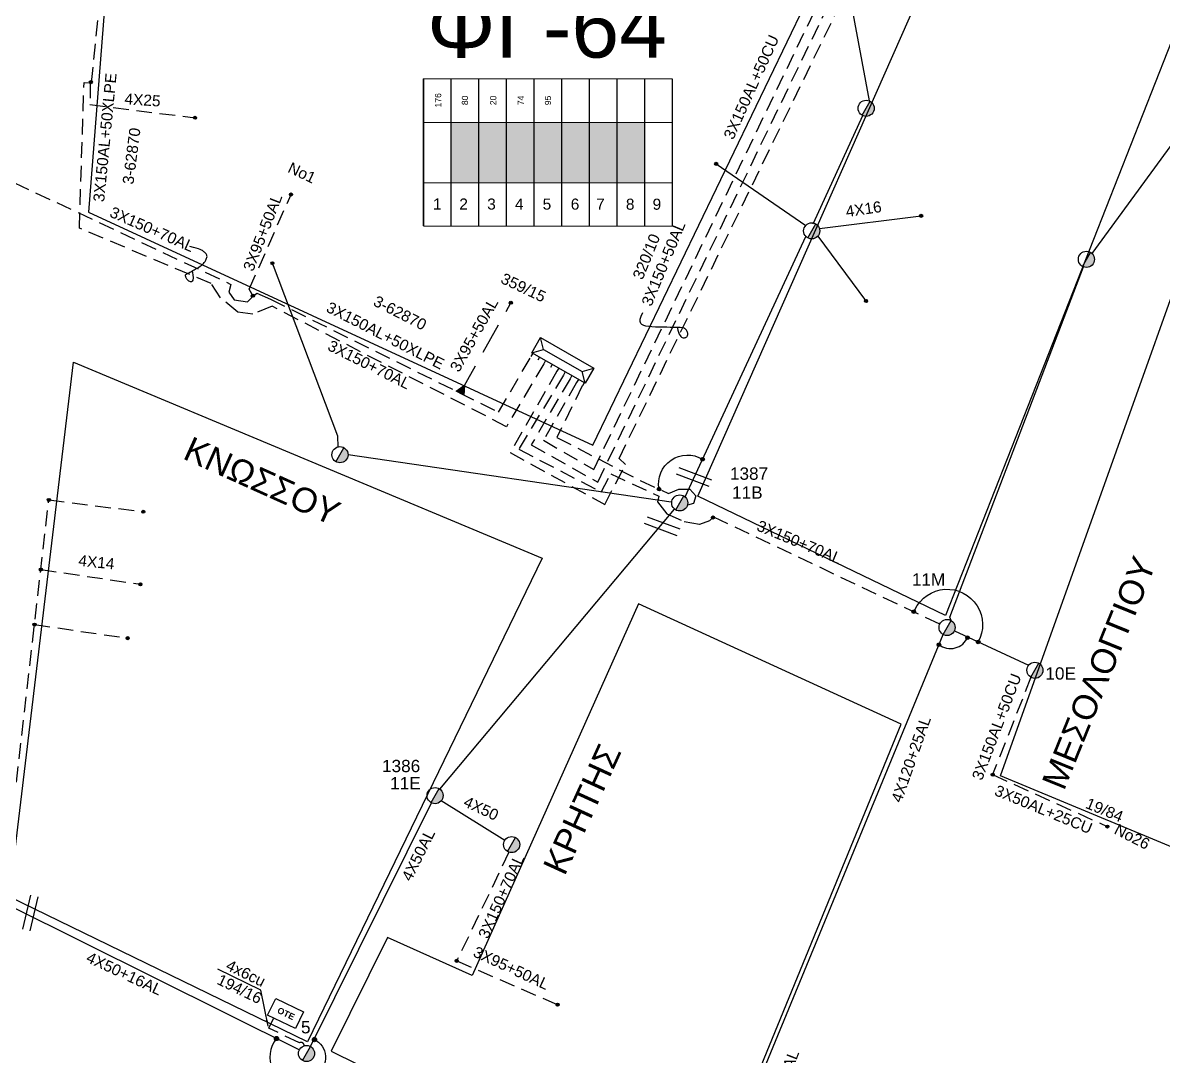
# Model space of a CAD drawing. Header units: millimetres. Extents: x 751 to 1825, y 358 to 872.
# Drawn here: x 825.2 to 917.9, y 631.4 to 715.4 of the extents above; entities that cross this region are included whole.
import ezdxf
from ezdxf.enums import TextEntityAlignment as Align

# ---------------------------------------------------------------- set-up
doc = ezdxf.new("R2010")
doc.units = ezdxf.units.MM
doc.linetypes.add('DASHED', pattern=[19.05, 12.7, -6.35])
for name, color, linetype in [('Pillar OTE', 7, 'Continuous'), ('Άγνωστα', 7, 'Continuous'), ('Ασφαλειοκιβώτια Χ.Τ 9 αναχωρήσεων', 7, 'Continuous'), ('Γέφυρες Εναέριου Δικτύου', 7, 'Continuous'), ('Γυμνά εναέρια ΧΤ και ΦΟΠ (3Φ)   4x50+16AL', 7, 'Continuous'), ('Εναέρια παροχή ΧΤ 4x16', 7, 'SYN_LINE'), ('Επιγραφές - Σχήματα', 7, 'Continuous'), ('Καλώδια ΧΤ   3x150+50AL', 7, 'DASHED'), ('Καλώδια ΧΤ   3x150+70AL', 7, 'DASHED'), ('Καλώδια ΧΤ   3x150AL+50CU', 7, 'DASHED'), ('Καλώδια ΧΤ   3x150AL+50XLPE', 7, 'DASHED'), ('Καλώδια ΧΤ   3x95+50CU', 7, 'DASHED'), ('Στύλος ΦΜ', 7, 'Continuous'), ('Στύλος ΦΜ @ 1', 7, 'Continuous'), ('Συνδέσεις', 7, 'Continuous'), ('Συνεστραμμένα ΧΤ   4x120+25 AL', 7, 'SYN_LINE'), ('Τομή', 7, 'Continuous'), ('Υποσταθμός πόλεως', 7, 'Continuous'), ('Υπόβαθρο ΔΕΗ', 7, 'Continuous'), ('Υπόγεια καλώδια Παροχών ΧΤ   4x25', 7, 'DASHED'), ('Υπόγεια καλώδια Παροχών ΧΤ   4x6', 7, 'DASHED')]:
    doc.layers.add(name, color=color, linetype=linetype)
doc.styles.get("Standard").update_dxf_attribs({"font": 'arial.ttf'})
doc.linetypes.add('SYN_LINE', pattern='A,0.5,-0.0001,["/\\/\\/\\/",Standard,S=0.1,R=0,X=0,Y=-0.05],-0.25', length=0.7501)
doc.dimstyles.new('ISO-25', dxfattribs={"dimtxt": 2.5, "dimasz": 2.5, "dimexe": 1.25, "dimexo": 0.625, "dimtad": 1, "dimtxsty": 'Standard', "dimcen": 2.5, "dimadec": 0, "dimazin": 0, "dimtfac": 1, "dimtmove": 0, "dimatfit": 3, "dimfxl": 1, "dimarcsym": 0})

# ---------------------------------------------------------------- blocks, each defined once
blk = doc.blocks.new('ΥΠΑΡΧΩΝ ΤΣΙΜΕΝΤΕΝΙΟΣ ΣΤΥΛΟΣ')
at = {"layer": 'Στύλος ΦΜ'}
blk.add_hatch(color=256, dxfattribs=at).paths.add_polyline_path([(-1.29, -2.28, 0.574793), (2.62, 0, 0.268822), (1.3, 2.27)])
blk.add_line((-1.29, -2.28), (1.3, 2.27), dxfattribs=at)
blk.add_circle((0, 0), 2.62, dxfattribs=at)
at = {"layer": 'Στύλος ΦΜ', "flags": 4}
for tag, p in [('ΑΡΙΘΜΟΣ', (-4.68, 8.05)), ('ΤΥΠΟΣ', (-4.91, 3.03))]:
    blk.add_attdef(tag, p, '', height=4, dxfattribs=at)
blk = doc.blocks.new('_ΣΥΝΔΕΣΗ')
at = {"layer": 'Συνδέσεις', "linetype": 'SYN_LINE', "ltscale": 40}
blk.add_hatch(color=256, dxfattribs=at).paths.add_polyline_path([(0.5, -0.01, 1), (-0.5, -0.01, 1)])
at = {"layer": 'Συνδέσεις'}
blk.add_circle((0, -0.01), 0.5, dxfattribs=at)
blk = doc.blocks.new('ΤΟΜΗ')
at = {"layer": 'Τομή', "ltscale": 40}
for p, q in [((-5.68, 0), (5.68, 0)), ((5.68, -2.33), (-5.68, -2.33))]:
    blk.add_line(p, q, dxfattribs=at)
blk = doc.blocks.new('ΑΣΦΑΛΕΙΟΚΙΒΩΤΙΟ ΥΠΟΣΤΑΘΜΟΥ 9 ΑΝΑΧΩΡΗΣΕΩΝ')
at = {"layer": 'Ασφαλειοκιβώτια Χ.Τ 9 αναχωρήσεων', "ltscale": 40}
for p, q in [((-23.8, 40.36), (24.02, 40.36)), ((-9.72, 40.36), (-9.72, -40.64)), ((9.94, 40.36), (9.94, -40.64)), ((-23.8, 31.36), (24.02, 31.36)), ((-23.8, 22.36), (24.02, 22.36)), ((-23.8, 13.36), (24.02, 13.36)), ((-23.8, 4.36), (24.02, 4.36)), ((-23.8, -4.64), (24.02, -4.64)), ((-23.8, -13.64), (24.02, -13.64)), ((-23.8, -22.64), (24.02, -22.64)), ((-23.8, -31.64), (24.02, -31.64))]:
    blk.add_line(p, q, dxfattribs=at)
at = {"layer": 'Ασφαλειοκιβώτια Χ.Τ 9 αναχωρήσεων'}
blk.add_lwpolyline([(-23.8, -40.64), (24.02, -40.64), (24.02, 40.36), (-23.8, 40.36)], close=True, dxfattribs=at)
for s, p in [('1', (-18.45, 37.24)), ('2', (-18.45, 28.67)), ('3', (-18.45, 19.6)), ('4', (-18.45, 10.58)), ('5', (-18.45, 1.57)), ('6', (-18.45, -7.57)), ('7', (-18.45, -15.81)), ('8', (-18.45, -25.5)), ('9', (-18.45, -34.19))]:
    blk.add_text(s, height=3.6, rotation=270, dxfattribs=at).set_placement(p)
at = {"layer": 'Ασφαλειοκιβώτια Χ.Τ 9 αναχωρήσεων', "ltscale": 40}
for tag, height, p in [('ΟΝΟΜΑ', 5, (-0.16, 44.31)), ('ΚΕΙΜΕΝΟ 1', 2, (17.06, 35.59)), ('ΚΕΙΜΕΝΟ 2', 2, (17.06, 26.88)), ('ΚΕΙΜΕΝΟ 3', 2, (17.06, 17.69)), ('ΚΕΙΜΕΝΟ 4', 2, (17.06, 8.71)), ('ΚΕΙΜΕΝΟ 5', 2, (17.06, -0.13)), ('ΚΕΙΜΕΝΟ 6', 2, (17.06, -9.05)), ('ΚΕΙΜΕΝΟ 7', 2, (17.06, -18.13)), ('ΚΕΙΜΕΝΟ 8', 2, (17.06, -26.85)), ('ΚΕΙΜΕΝΟ 9', 2, (17.06, -35.99)), ('ΣΧ', 2, (-0.1, -42.64))]:
    blk.add_attdef(tag, text='', height=height, dxfattribs=at).set_placement(p, align=Align.MIDDLE_CENTER)
blk = doc.blocks.new('ΥΠΟΣΤΑΘΜΟΣ ΠΟΛΕΩΣ 9 ΑΝΑΧΩΡΗΣΕΩΝ')
at = {"layer": 'Υποσταθμός πόλεως', "ltscale": 40}
for p, q in [((-9.63, -2.82), (-9.63, -4)), ((-7.12, -2.82), (-7.12, -4)), ((-4.84, -2.82), (-4.84, -4)), ((-2.36, -2.82), (-2.36, -4)), ((0.09, -2.82), (0.09, -4)), ((2.55, -2.82), (2.55, -4)), ((5.02, -2.82), (5.02, -4)), ((7.48, -2.82), (7.48, -4)), ((9.61, -2.82), (9.61, -4))]:
    blk.add_line(p, q, dxfattribs=at)
blk.add_lwpolyline([(-10.02, 2.82), (10.02, 2.82), (10.02, -2.82), (-10.02, -2.82)], close=True, dxfattribs=at)
for points in [[(-7.21, 0), (-10.02, 2.82)], [(-10.02, -2.82), (-7.21, 0)], [(-7.21, 0), (7.21, 0)], [(7.21, 0), (10.02, 2.82)], [(10.02, -2.82), (7.21, 0)]]:
    blk.add_lwpolyline(points, dxfattribs=at)
at = {"layer": 'Υποσταθμός πόλεως', "linetype": 'SYN_LINE', "ltscale": 40, "flags": 1}
for tag, p in [('ΜΕΤΑΣΧΗΜΑΤΙΣΜΟΣ', (10.79, 1.71)), ('ΙΣΧΥΣ', (10.77, -1.08)), ('ΑΡΙΘΜΟΣ', (10.89, -3.8))]:
    blk.add_attdef(tag, p, '', height=1.8, dxfattribs=at)
blk = doc.blocks.new('PILLAR ΟΤΕ')
at = {"layer": 'Pillar OTE', "ltscale": 40}
blk.add_lwpolyline([(-3.31, 2.02), (3.39, 2.02), (3.39, -1.99), (-3.31, -1.99)], close=True, dxfattribs=at)
at = {"layer": 'Pillar OTE', "insert": (-1.81, 0.71), "char_height": 1.3575, "width": 109.961, "attachment_point": 1}
blk.add_mtext('{\\fArial|b1|i0|c161|p34;OTE}', dxfattribs=at)

msp = doc.modelspace()

# ---------------------------------------------------------------- hatches: boundary and pattern name
at = {"layer": 'Pillar OTE', "ltscale": 40}
h = msp.add_hatch(color=256, dxfattribs=at)
h.dxf.hatch_style = 1
h.paths.add_polyline_path([(861.011, 685.094), (861.076, 685.928), (860.386, 685.438)])
at = {"layer": 'Ασφαλειοκιβώτια Χ.Τ 9 αναχωρήσεων', "ltscale": 0.1}
h = msp.add_hatch(color=30, dxfattribs=at)
h.dxf.hatch_style = 1
h.paths.add_polyline_path([(859.984, 707.29), (859.979, 702.377), (862.229, 702.374), (862.234, 707.288)])
h = msp.add_hatch(color=5, dxfattribs=at)
h.dxf.hatch_style = 1
h.paths.add_polyline_path([(862.234, 707.288), (862.229, 702.374), (864.479, 702.372), (864.484, 707.286)])
h = msp.add_hatch(color=6, dxfattribs=at)
h.dxf.hatch_style = 1
h.paths.add_polyline_path([(864.484, 707.286), (864.479, 702.372), (866.729, 702.37), (866.734, 707.283)])
h = msp.add_hatch(color=85, dxfattribs=at)
h.dxf.hatch_style = 1
h.paths.add_polyline_path([(866.734, 707.283), (866.729, 702.37), (868.979, 702.368), (868.984, 707.281)])
h = msp.add_hatch(color=2, dxfattribs=at)
h.dxf.hatch_style = 1
h.paths.add_polyline_path([(868.984, 707.281), (868.979, 702.368), (871.229, 702.365), (871.234, 707.279)])
h = msp.add_hatch(color=1, dxfattribs=at)
h.dxf.hatch_style = 1
h.paths.add_polyline_path([(871.234, 707.279), (871.229, 702.365), (873.479, 702.363), (873.484, 707.277)])
at = {"layer": 'Επιγραφές - Σχήματα'}
h = msp.add_hatch(color=133, dxfattribs=at)
h.dxf.hatch_style = 1
h.paths.add_polyline_path([(875.734, 707.274), (873.484, 707.277), (873.479, 702.363), (875.729, 702.361)])

# ---------------------------------------------------------------- linework, layer by layer
at = {"layer": 'Pillar OTE', "ltscale": 40}
msp.add_lwpolyline([(860.386, 685.438), (861.076, 685.928), (861.011, 685.094), (860.386, 685.438)], dxfattribs=at)
at = {"layer": 'Άγνωστα', "color": 5, "ltscale": 0.1}
for points in [[(894.006, 709.017), (890.047, 730.261)], [(889.425, 699.021), (889.442, 699.098), (893.459, 707.828)], [(879.007, 676.834), (888.835, 698.003)], [(850.792, 680.901), (850.768, 681.779), (845.455, 695.834)], [(877.868, 676.395), (851.599, 680.264)]]:
    msp.add_lwpolyline(points, dxfattribs=at)
at = {"layer": 'Άγνωστα', "color": 5, "linetype": 'SYN_LINE', "ltscale": 10}
msp.add_lwpolyline([(881.527, 703.912), (888.817, 698.894)], dxfattribs=at)
at = {"layer": 'Άγνωστα', "color": 5, "linetype": 'SYN_LINE', "ltscale": 8}
msp.add_lwpolyline([(889.791, 698.019), (889.791, 698.019), (893.689, 692.792)], dxfattribs=at)
at = {"layer": 'Άγνωστα', "color": 2, "linetype": 'DASHED', "ltscale": 0.1}
for points in [[(823.291, 641.761), (822.058, 642.4), (822.474, 645.754), (823.766, 646.081), (827.27, 676.591)], [(827.27, 676.591), (834.954, 675.628)], [(826.62, 670.934), (834.719, 669.734)], [(826.106, 666.454), (833.688, 665.353)], [(904.016, 654.262), (913.374, 650.024)]]:
    msp.add_lwpolyline(points, dxfattribs=at)
at = {"layer": 'Άγνωστα', "color": 27, "ltscale": 0.1}
for points in [[(859.077, 653.072), (878.153, 675.843)], [(848.551, 632.159), (858.387, 651.967)], [(859.188, 652.145), (864.349, 648.919)]]:
    msp.add_lwpolyline(points, dxfattribs=at)
at = {"layer": 'Άγνωστα', "color": 2, "linetype": 'SYN_LINE', "ltscale": 8}
msp.add_lwpolyline([(900.903, 665.94), (900.903, 665.94), (906.937, 663.144)], dxfattribs=at)
at = {"layer": 'Άγνωστα', "color": 27, "linetype": 'DASHED', "ltscale": 0.1}
for points in [[(864.689, 647.954), (860.427, 639.094)], [(860.441, 639.123), (868.645, 635.556)]]:
    msp.add_lwpolyline(points, dxfattribs=at)
at = {"layer": 'Γέφυρες Εναέριου Δικτύου', "ltscale": 0.1}
for points in [[(876.888, 677.466, -0.647157), (880.427, 679.894, -28.276212)], [(897.605, 667.501), (897.7, 667.664, -1.035166), (902.839, 665.043, -1.257583)], [(899.645, 664.818, 0.479704), (901.998, 665.424, 0.002467)], [(845.784, 632.807, 1.060066), (849.808, 629.996, 71.863582)], [(848.838, 632.737, -1.064606), (847.36, 629.936, -2.51851)]]:
    msp.add_lwpolyline(points, format="xyb", dxfattribs=at)
at = {"layer": 'Γυμνά εναέρια ΧΤ και ΦΟΠ (3Φ)   4x50+16AL', "color": 173, "ltscale": 0.1}
msp.add_lwpolyline([(824.062, 643.623), (847.642, 631.881)], dxfattribs=at)
at = {"layer": 'Εναέρια παροχή ΧΤ 4x16', "color": 5, "linetype": 'SYN_LINE', "ltscale": 10}
msp.add_lwpolyline([(889.934, 698.64), (898.196, 699.686)], dxfattribs=at)
at = {"layer": 'Επιγραφές - Σχήματα', "ltscale": 0.1}
for points in [[(838.932, 695.213), (838.985, 694.876), (838.999, 694.63), (838.98, 694.462), (838.936, 694.361), (838.874, 694.314), (838.802, 694.31), (838.726, 694.335), (838.655, 694.379), (838.594, 694.429), (838.542, 694.484), (838.5, 694.54), (838.467, 694.597), (838.44, 694.652), (838.419, 694.704), (838.403, 694.75), (838.391, 694.79), (838.382, 694.821), (838.376, 694.845), (838.374, 694.864), (838.378, 694.879), (838.387, 694.892), (838.403, 694.906), (838.426, 694.92), (838.457, 694.939), (838.497, 694.962), (838.546, 694.99), (838.602, 695.022), (838.666, 695.058), (838.737, 695.098), (838.814, 695.142), (838.898, 695.188), (838.988, 695.237), (839.082, 695.288), (839.181, 695.341), (839.281, 695.398), (839.382, 695.457), (839.482, 695.52), (839.579, 695.587), (839.672, 695.658), (839.759, 695.733), (839.84, 695.813), (839.912, 695.895), (839.975, 695.98), (840.029, 696.065), (840.073, 696.149), (840.105, 696.229), (840.126, 696.306), (840.135, 696.377), (840.131, 696.44), (840.116, 696.498), (840.09, 696.55), (840.057, 696.599), (840.017, 696.644), (839.972, 696.686), (839.925, 696.728), (839.875, 696.769), (839.824, 696.812), (839.764, 696.856), (839.687, 696.901), (839.584, 696.95), (839.446, 697.001), (839.264, 697.057), (839.031, 697.116), (838.736, 697.181)], [(878.377, 690.635), (878.427, 690.401), (878.481, 690.213), (878.538, 690.067), (878.597, 689.956), (878.658, 689.876), (878.72, 689.823), (878.781, 689.79), (878.841, 689.773), (878.9, 689.767), (878.955, 689.77), (879.008, 689.782), (879.056, 689.801), (879.1, 689.827), (879.138, 689.858), (879.17, 689.893), (879.195, 689.931), (879.212, 689.971), (879.223, 690.013), (879.228, 690.056), (879.227, 690.1), (879.22, 690.143), (879.21, 690.186), (879.196, 690.228), (879.179, 690.268), (879.16, 690.306), (879.138, 690.342), (879.115, 690.376), (879.091, 690.407), (879.065, 690.437), (879.039, 690.464), (879.012, 690.489), (878.984, 690.511), (878.956, 690.531), (878.922, 690.55), (878.878, 690.565), (878.816, 690.579), (878.732, 690.59), (878.619, 690.6), (878.474, 690.607), (878.288, 690.612), (878.061, 690.615), (877.798, 690.618), (877.511, 690.62), (877.209, 690.625), (876.903, 690.632), (876.601, 690.643), (876.316, 690.66), (876.056, 690.684), (875.83, 690.716), (875.644, 690.765), (875.501, 690.837), (875.405, 690.941), (875.359, 691.084), (875.368, 691.275), (875.434, 691.521), (875.562, 691.83)]]:
    msp.add_lwpolyline(points, dxfattribs=at)
at = {"layer": 'Καλώδια ΧΤ   3x150+50AL', "color": 133, "linetype": 'DASHED', "ltscale": 0.1}
msp.add_lwpolyline([(868.587, 687.047), (864.78, 680.437), (872.484, 676.214), (874.165, 679.481), (873.637, 679.945), (894.357, 722.486), (892.257, 728.752), (892.52, 729.829), (891.522, 731.351), (890.13, 732.296), (889.736, 732.848), (889.894, 738.09), (893.23, 737.644), (894.628, 748.096), (894.628, 748.096), (896.238, 760.4), (901.769, 759.496), (902.104, 759.85), (902.483, 759.863), (902.868, 759.018)], dxfattribs=at)
at = {"layer": 'Καλώδια ΧΤ   3x150+50AL', "color": 5, "linetype": 'DASHED', "ltscale": 0.1}
msp.add_lwpolyline([(870.653, 685.864), (868.588, 681.672), (875.354, 678.162), (877.66, 677.116), (878.491, 677.463), (879.389, 677.463), (879.871, 676.925), (879.68, 676.297), (879.2, 676.157)], dxfattribs=at)
at = {"layer": 'Καλώδια ΧΤ   3x150+70AL', "color": 85, "linetype": 'DASHED', "ltscale": 0.1}
for points in [[(830.754, 710.504), (830.754, 710.504), (832.296, 726.38), (831.61, 727.329), (831.668, 728.336), (832.238, 728.832), (832.632, 733.337), (832.982, 734.49), (832.896, 736.952), (833.188, 738.192), (834.478, 738.192), (855.47, 735.633), (878.86, 732.129)], [(867.517, 687.659), (864.492, 682.544), (845.425, 692.327), (843.848, 691.7), (842.632, 691.852), (842.632, 691.852), (841.226, 693.03), (840.484, 694.169), (829.757, 698.678), (830.136, 710.524), (830.754, 710.504)]]:
    msp.add_lwpolyline(points, dxfattribs=at)
at = {"layer": 'Καλώδια ΧΤ   3x150+70AL', "color": 2, "linetype": 'DASHED', "ltscale": 0.1}
msp.add_lwpolyline([(869.121, 686.741), (865.488, 680.712), (872.192, 677.231), (872.968, 678.709), (876.872, 676.898), (876.761, 676.442), (877.521, 675.462), (878.93, 674.841), (880.215, 674.606), (881.016, 674.924), (881.32, 675.214), (899.72, 666.5)], dxfattribs=at)
at = {"layer": 'Καλώδια ΧΤ   3x150AL+50CU', "color": 30, "linetype": 'DASHED', "ltscale": 0.1}
msp.add_lwpolyline([(870.19, 686.129), (867.493, 681.437), (871.588, 679.061), (892.646, 722.776), (890.563, 729.232), (889.848, 729.773), (889.107, 730.156), (889.107, 730.156), (888.801, 731.063), (888.81, 731.15), (888.714, 732.491), (889.106, 738.212), (861.219, 742.023), (861.406, 743.365), (861.515, 744.33), (860.962, 744.937)], dxfattribs=at)
at = {"layer": 'Καλώδια ΧΤ   3x150AL+50CU', "color": 1, "linetype": 'DASHED', "ltscale": 0.1}
msp.add_lwpolyline([(869.656, 686.435), (866.493, 681.068), (871.905, 678.034), (893.555, 722.78), (890.689, 731.042)], dxfattribs=at)
at = {"layer": 'Καλώδια ΧΤ   3x150AL+50CU', "color": 2, "linetype": 'DASHED', "ltscale": 0.1}
msp.add_lwpolyline([(907.13, 662.172), (904.016, 654.262)], dxfattribs=at)
at = {"layer": 'Καλώδια ΧΤ   3x150AL+50XLPE', "color": 6, "linetype": 'DASHED', "ltscale": 0.1}
msp.add_lwpolyline([(819.777, 702.458), (819.524, 700.293, 0.571955), (821.457, 699.899), (821.833, 703.124), (822.746, 703.18), (842.082, 694.113), (841.898, 693.474), (842.337, 692.861), (843.432, 692.687), (843.861, 693.127), (844.192, 693.406), (845.301, 692.9), (863.848, 683.725), (866.479, 688.253)], format="xyb", dxfattribs=at)
at = {"layer": 'Καλώδια ΧΤ   3x95+50CU', "color": 6, "linetype": 'DASHED', "ltscale": 0.1}
msp.add_lwpolyline([(843.862, 693.195), (843.9, 693.16), (843.575, 693.711), (846.97, 701.418)], dxfattribs=at)
at = {"layer": 'Καλώδια ΧΤ   3x95+50CU', "color": 6, "linetype": 'DASHED', "ltscale": 0.2}
msp.add_lwpolyline([(860.715, 685.275), (864.841, 692.621)], dxfattribs=at)
at = {"layer": 'Συνεστραμμένα ΧΤ   4x120+25 AL', "color": 2, "linetype": 'SYN_LINE', "ltscale": 10}
for points in [[(912.102, 696.611), (925.16, 714.464)], [(900.634, 666.789), (900.535, 667.058), (911.408, 695.534)], [(881.033, 620.005), (881.255, 620.231), (899.989, 665.65)]]:
    msp.add_lwpolyline(points, dxfattribs=at)
at = {"layer": 'Υπόβαθρο ΔΕΗ', "ltscale": 0.1}
for points in [[(833.484, 737.588), (833.415, 737.314), (830.502, 699.978), (871.519, 681.043), (891.613, 722.786), (889.543, 730.233), (833.415, 737.67)], [(902.773, 728.285), (923.241, 725.791), (900.189, 667.187), (880.04, 676.905), (902.773, 728.285)], [(929.945, 725.022), (969.589, 710.668), (944.89, 637.43), (904.661, 654.167), (929.945, 725.022)], [(850.242, 631.78), (879.723, 617.233), (896.569, 658.364), (875.213, 668.133), (861.692, 637.932), (854.82, 641.033), (850.242, 631.78)], [(844.51, 636.733), (841.013, 638.435)]]:
    msp.add_lwpolyline(points, dxfattribs=at)
msp.add_lwpolyline([(867.388, 671.848), (848.305, 632.537), (824.062, 644.337), (829.271, 687.778)], close=True, dxfattribs=at)
at = {"layer": 'Υπόγεια καλώδια Παροχών ΧΤ   4x25', "color": 85, "linetype": 'DASHED', "ltscale": 0.1}
msp.add_lwpolyline([(830.638, 710.508), (830.614, 708.721), (839.161, 707.654)], dxfattribs=at)
at = {"layer": 'Υπόγεια καλώδια Παροχών ΧΤ   4x6', "color": 173, "linetype": 'DASHED', "ltscale": 0.1}
msp.add_lwpolyline([(848.027, 632.213, 0.636487), (847.642, 632.454), (845.171, 633.657), (845.551, 634.438)], format="xyb", dxfattribs=at)

# ---------------------------------------------------------------- block references
at = {"layer": 'Pillar OTE', "xscale": 0.3750000000000001, "yscale": 0.3750000000000001, "zscale": 0.3750000000000001, "rotation": 334.0456338349708}
msp.add_blockref('PILLAR ΟΤΕ', (846.508, 634.846), dxfattribs=at)
at = {"layer": 'Ασφαλειοκιβώτια Χ.Τ 9 αναχωρήσεων', "ltscale": 0.1}
ref = msp.add_blockref('ΑΣΦΑΛΕΙΟΚΙΒΩΤΙΟ ΥΠΟΣΤΑΘΜΟΥ 9 ΑΝΑΧΩΡΗΣΕΩΝ', (867.823, 704.798), dxfattribs=dict(at, xscale=0.2499999999999899, yscale=0.2499999999999899, zscale=0.2499999999999899, rotation=89.94112885938647))
ref.add_attrib('ΚΕΙΜΕΝΟ 2', '80', dxfattribs={"ltscale": 40, "height": 0.5, "rotation": 89.94113}).set_placement((861.106, 709.071), align=Align.MIDDLE_CENTER)
ref.add_attrib('ΚΕΙΜΕΝΟ 1', '176', dxfattribs={"ltscale": 40, "height": 0.5, "rotation": 89.94113}).set_placement((858.93, 709.073), align=Align.MIDDLE_CENTER)
ref.add_attrib('ΚΕΙΜΕΝΟ 3', '20', dxfattribs={"ltscale": 40, "height": 0.5, "rotation": 89.94113}).set_placement((863.405, 709.068), align=Align.MIDDLE_CENTER)
ref.add_attrib('ΚΕΙΜΕΝΟ 4', '74', dxfattribs={"ltscale": 40, "height": 0.5, "rotation": 89.94113}).set_placement((865.649, 709.066), align=Align.MIDDLE_CENTER)
ref.add_attrib('ΚΕΙΜΕΝΟ 5', '95', dxfattribs={"ltscale": 40, "height": 0.5, "rotation": 89.94113}).set_placement((867.86, 709.064), align=Align.MIDDLE_CENTER)
at = {"layer": 'Στύλος ΦΜ @ 1', "ltscale": 0.1, "xscale": 0.25, "yscale": 0.25, "zscale": 0.25}
for p in [(893.732, 708.423), (889.305, 698.458), (911.641, 696.146), (850.945, 680.264), (864.904, 648.572)]:
    msp.add_blockref('ΥΠΑΡΧΩΝ ΤΣΙΜΕΝΤΕΝΙΟΣ ΣΤΥΛΟΣ', p, dxfattribs=at)
at = {"layer": 'Στύλος ΦΜ @ 1', "ltscale": 0.1}
ref = msp.add_blockref('ΥΠΑΡΧΩΝ ΤΣΙΜΕΝΤΕΝΙΟΣ ΣΤΥΛΟΣ', (878.573, 676.344), dxfattribs=dict(at, xscale=0.25, yscale=0.25, zscale=0.25))
ref.add_attrib('ΤΥΠΟΣ', '11Β', (882.827, 676.687), dxfattribs={"layer": 'Στύλος ΦΜ', "height": 1, "flags": 4})
ref.add_attrib('ΑΡΙΘΜΟΣ', '1387', (882.655, 678.229), dxfattribs={"layer": 'Στύλος ΦΜ', "height": 1, "flags": 4})
ref = msp.add_blockref('ΥΠΑΡΧΩΝ ΤΣΙΜΕΝΤΕΝΙΟΣ ΣΤΥΛΟΣ', (900.312, 666.22), dxfattribs=dict(at, xscale=0.25, yscale=0.25, zscale=0.25))
ref.add_attrib('ΤΥΠΟΣ', '11M', (897.45, 669.621), dxfattribs={"layer": 'Στύλος ΦΜ', "height": 1, "flags": 4})
ref = msp.add_blockref('ΥΠΑΡΧΩΝ ΤΣΙΜΕΝΤΕΝΙΟΣ ΣΤΥΛΟΣ', (907.453, 662.741), dxfattribs=dict(at, xscale=0.25, yscale=0.25, zscale=0.25))
ref.add_attrib('ΤΥΠΟΣ', '10E', (908.305, 661.982), dxfattribs={"layer": 'Στύλος ΦΜ', "height": 1, "flags": 4})
ref = msp.add_blockref('ΥΠΑΡΧΩΝ ΤΣΙΜΕΝΤΕΝΙΟΣ ΣΤΥΛΟΣ', (858.678, 652.553), dxfattribs=dict(at, xscale=0.25, yscale=0.25, zscale=0.25))
ref.add_attrib('ΤΥΠΟΣ', '11Ε', (855.027, 653.062), dxfattribs={"layer": 'Στύλος ΦΜ', "height": 1, "flags": 4})
ref.add_attrib('ΑΡΙΘΜΟΣ', '1386', (854.364, 654.461), dxfattribs={"layer": 'Στύλος ΦΜ', "height": 1, "flags": 4})
ref = msp.add_blockref('ΥΠΑΡΧΩΝ ΤΣΙΜΕΝΤΕΝΙΟΣ ΣΤΥΛΟΣ', (848.228, 631.59), dxfattribs=dict(at, xscale=0.25, yscale=0.25, zscale=0.25))
ref.add_attrib('ΑΡΙΘΜΟΣ', '5', (847.776, 633.228), dxfattribs={"layer": 'Στύλος ΦΜ', "height": 1, "flags": 4})
at = {"layer": 'Συνδέσεις', "ltscale": 0.1, "xscale": 0.25, "yscale": 0.25, "zscale": 0.25}
for p in [(881.535, 703.912), (846.97, 701.418), (898.204, 699.686), (845.455, 695.834), (843.862, 693.195), (864.841, 692.621), (893.724, 692.758), (827.27, 676.591), (834.954, 675.628), (881.278, 675.163), (826.62, 670.934), (834.719, 669.734), (826.106, 666.454), (833.688, 665.353), (904.025, 654.262), (913.344, 650.042), (860.441, 639.123), (868.645, 635.556)]:
    msp.add_blockref('_ΣΥΝΔΕΣΗ', p, dxfattribs=at)
at = {"layer": 'Συνδέσεις', "zscale": 0.345700799648589}
for p, xscale, yscale in [((880.429, 679.898), 0.3, 0.3), ((876.889, 677.47), 0.3, 0.3), ((897.606, 667.505), 0.3, 0.3), ((899.647, 664.822), 0.3, 0.3), ((901.982, 665.391), 0.3, 0.3), ((902.84, 665.047), 0.3, 0.3), ((845.785, 632.811), 0.345700799648589, 0.345700799648589), ((848.875, 632.724), 0.345700799648589, 0.345700799648589)]:
    msp.add_blockref('_ΣΥΝΔΕΣΗ', p, dxfattribs=dict(at, xscale=xscale, yscale=yscale))
at = {"layer": 'Τομή', "ltscale": 0.1}
for p, xscale, yscale, zscale, rotation in [((879.831, 678.726), 0.2500000000000395, 0.2500000000000395, 0.2500000000000395, 339.6033720544069), ((877.247, 674.723), 0.2500000000000395, 0.2500000000000395, 0.2500000000000395, 339.6033720544069), ((826.057, 642.941), 0.2500000000000153, 0.2500000000000153, 0.2500000000000153, 256.9174775091317)]:
    msp.add_blockref('ΤΟΜΗ', p, dxfattribs=dict(at, xscale=xscale, yscale=yscale, zscale=zscale, rotation=rotation))
at = {"layer": 'Υποσταθμός πόλεως', "xscale": 0.2499999999999871, "yscale": 0.2499999999999871, "zscale": 0.2499999999999871, "rotation": 330.2129242497592}
msp.add_blockref('ΥΠΟΣΤΑΘΜΟΣ ΠΟΛΕΩΣ 9 ΑΝΑΧΩΡΗΣΕΩΝ', (869.065, 687.926), dxfattribs=at)
at = {"layer": 'Υπόγεια καλώδια Παροχών ΧΤ   4x25', "color": 85, "linetype": 'DASHED', "ltscale": 0.1, "xscale": 0.25, "yscale": 0.25, "zscale": 0.25}
for p in [(830.69, 710.551), (839.161, 707.654)]:
    msp.add_blockref('_ΣΥΝΔΕΣΗ', p, dxfattribs=at)

# ---------------------------------------------------------------- texts
at = {"layer": 'Άγνωστα', "color": 7, "ltscale": 0.1, "insert": (904.433, 653.451), "char_height": 0.9, "width": 84.18588, "attachment_point": 1, "rotation": 337.63607}
msp.add_mtext('3X50AL+25CU', dxfattribs=at)
at = {"layer": 'Γυμνά εναέρια ΧΤ και ΦΟΠ (3Φ)   4x50+16AL', "color": 7, "ltscale": 0.1, "char_height": 0.9, "width": 84.18588, "attachment_point": 1}
for s, insert, rotation in [('4X50', (861.287, 652.547), 335.0332), ('4X50AL', (855.911, 645.923), 63.4843), ('3X95+50AL', (862.075, 640.343), 335.0332), ('4X50+16AL', (830.608, 639.893), 335.0332)]:
    msp.add_mtext(s, dxfattribs=dict(at, insert=insert, rotation=rotation))
at = {"layer": 'Γυμνά εναέρια ΧΤ και ΦΟΠ (3Φ)   4x50+16AL', "color": 7, "ltscale": 0.1, "char_height": 0.9, "attachment_point": 1, "rotation": 334}
for s, insert in [('4x6cu', (841.983, 639.258)), ('194/16', (841.261, 638.087))]:
    msp.add_mtext_dynamic_manual_height_columns(s, width=1.8, gutter_width=12.5, heights=[0.118], dxfattribs=dict(at, insert=insert))
at = {"layer": 'Εναέρια παροχή ΧΤ 4x16', "color": 7, "linetype": 'DASHED', "ltscale": 0.1, "insert": (892.008, 700.469), "char_height": 0.9, "width": 84.18588, "attachment_point": 1, "rotation": 8.33387}
msp.add_mtext('4X16', dxfattribs=at)
at = {"layer": 'Επιγραφές - Σχήματα', "insert": (858.024, 717.543), "char_height": 5, "width": 9.91627, "attachment_point": 1}
msp.add_mtext('ΦΓ-64', dxfattribs=at)
at = {"layer": 'Επιγραφές - Σχήματα', "ltscale": 0.1, "char_height": 0.9, "attachment_point": 1}
for s, insert, width, rotation in [('3-62870', (833.255, 702.313), 2.43068, 82.72482), ('Νο1', (847.008, 704.083), 84.18588, 334.77597), ('320/10', (874.711, 694.762), 2.43068, 67.69589), ('359/15', (864.319, 695.08), 84.18588, 334.77597), ('3-62870', (853.984, 693.243), 2.43068, 332.98416), ('3X150AL+50XLPE', (850.157, 692.743), 2.43068, 332.98416), ('4Χ14', (829.733, 672.129), 2.43068, 354.27123), ('19/84', (911.834, 652.408), 2.43068, 337.44393), ('No26', (914.228, 650.303), 2.43068, 332.98416)]:
    msp.add_mtext(s, dxfattribs=dict(at, insert=insert, width=width, rotation=rotation))
at = {"layer": 'Επιγραφές - Σχήματα', "ltscale": 0.1, "char_height": 2, "attachment_point": 5}
for s, insert, rotation in [('ΚΝΩΣΣΟΥ', (844.616, 678.115), 335.7614), ('ΜΕΣΟΛΟΓΓΙΟΥ', (912.668, 662.529), 67.91033), ('ΚΡΗΤΗΣ', (870.632, 651.46), 65.41757)]:
    msp.add_mtext(s, dxfattribs=dict(at, insert=insert, rotation=rotation))
at = {"layer": 'Καλώδια ΧΤ   3x150+50AL', "color": 7, "linetype": 'DASHED', "ltscale": 0.1, "insert": (875.425, 692.604), "char_height": 0.9, "width": 84.18588, "attachment_point": 1, "rotation": 67.36695}
msp.add_mtext('3X150+50AL', dxfattribs=at)
at = {"layer": 'Καλώδια ΧΤ   3x150+70AL', "color": 7, "linetype": 'DASHED', "ltscale": 0.1, "char_height": 0.9, "width": 84.18588, "attachment_point": 1}
for insert, rotation in [((832.503, 700.467), 336.39867), ((850.263, 689.626), 333.3877), ((885.093, 674.976), 337.51013)]:
    msp.add_mtext('3X150+70AL', dxfattribs=dict(at, insert=insert, rotation=rotation))
at = {"layer": 'Καλώδια ΧΤ   3x150AL+50CU', "color": 7, "linetype": 'DASHED', "ltscale": 0.1, "char_height": 0.9, "width": 84.18588, "attachment_point": 1}
for insert, rotation in [((882.097, 706.18), 65.65192), ((902.302, 654.046), 69.22595)]:
    msp.add_mtext('3X150AL+50CU', dxfattribs=dict(at, insert=insert, rotation=rotation))
at = {"layer": 'Καλώδια ΧΤ   3x150AL+50XLPE', "color": 7, "linetype": 'DASHED', "ltscale": 0.1, "insert": (831.839, 706.055), "char_height": 0.9, "width": 13.92422, "attachment_point": 5, "rotation": 84.43187}
msp.add_mtext('3X150AL+50XLPE', dxfattribs=at)
at = {"layer": 'Καλώδια ΧΤ   3x95+50CU', "color": 7, "linetype": 'DASHED', "ltscale": 0.1, "char_height": 0.9, "width": 84.18588, "attachment_point": 1}
for insert, rotation in [((843.037, 695.426), 68.61162), ((859.835, 687.347), 60.66129)]:
    msp.add_mtext('3X95+50AL', dxfattribs=dict(at, insert=insert, rotation=rotation))
at = {"layer": 'Συνεστραμμένα ΧΤ   4x120+25 AL', "color": 7, "linetype": 'DASHED', "ltscale": 0.1, "char_height": 0.9, "width": 84.18588, "attachment_point": 1}
for s, insert, rotation in [('4X120+25AL', (895.736, 652.218), 70.54829), ('3X150+70AL', (862.146, 641.214), 65.72943), ('4X120+25AL', (884.798, 625.187), 68.54351)]:
    msp.add_mtext(s, dxfattribs=dict(at, insert=insert, rotation=rotation))
at = {"layer": 'Υπόγεια καλώδια Παροχών ΧΤ   4x25', "color": 7, "linetype": 'DASHED', "ltscale": 0.1, "insert": (833.459, 709.654), "char_height": 0.9, "width": 84.18588, "attachment_point": 1, "rotation": 356.20309}
msp.add_mtext('4X25', dxfattribs=at)

# ---------------------------------------------------------------- leaders
at = {"layer": 'Επιγραφές - Σχήματα', "ltscale": 40}
msp.add_leader([(845.095, 633.8), (844.51, 636.733)], dimstyle='ISO-25', override={"dimasz": 0.5, "dimtad": 0}, dxfattribs=at)

doc.saveas('drawing.dxf')
